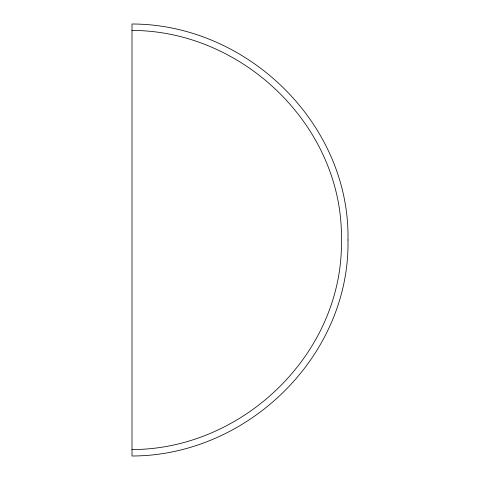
<?xml version="1.0" encoding="UTF-8"?>
<svg xmlns="http://www.w3.org/2000/svg" width="480" height="480" viewBox="0 0 480 480"><rect width="100%" height="100%" fill="white"/><g stroke="black" fill="none" stroke-linecap="round" stroke-linejoin="round"><path stroke-width="0.72" d="M132.006 449.574C243.684 449.352 343.44 352.812 341.43 240C343.44 127.188 243.684 30.648 132.006 30.426M347.994 240C350.07 356.328 247.164 455.844 132.006 456L132.006 24C247.164 24.156 350.07 123.672 347.994 240"/></g></svg>
